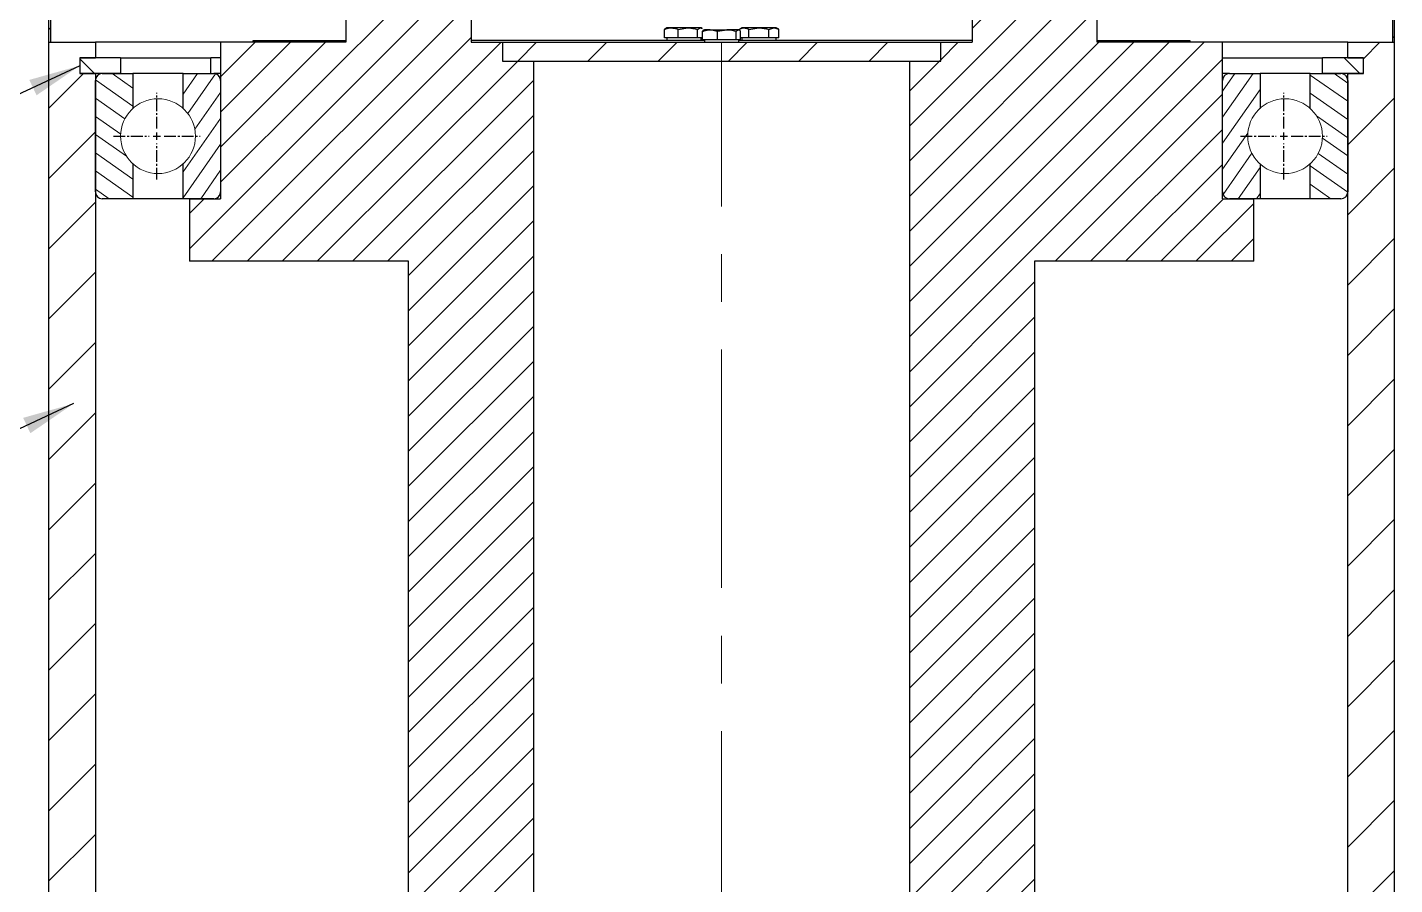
# Model space of a CAD drawing. Header units: millimetres. Extents: x -15 to 1174, y 15 to 856.
# Drawn here: x 643.1 to 730.4, y 656.8 to 711.6 of the extents above; entities that cross this region are included whole.
import ezdxf

# ---------------------------------------------------------------- set-up
doc = ezdxf.new("R2010")
doc.units = ezdxf.units.MM
doc.linetypes.add('CENTER2', pattern=[1.125, 0.75, -0.125, 0.125, -0.125])
doc.linetypes.add('CENTERX2', pattern=[20.32, 12.7, -2.54, 2.54, -2.54])
doc.layers.get('0').update_dxf_attribs({"lineweight": 25})
doc.layers.add('netmanh', color=7, linetype='Continuous', lineweight=15)
doc.dimstyles.new('SLDDIMSTYLE0', dxfattribs={"dimtxt": 0.18, "dimasz": 3.302, "dimexe": 0, "dimexo": 0.0625, "dimgap": 0, "dimtad": 0, "dimtih": 1, "dimtoh": 1, "dimdec": 0, "dimrnd": 1e-09, "dimzin": 0, "dimdsep": 46, "dimtxsty": 'Standard', "dimsah": 1, "dimcen": 0.09, "dimadec": 0, "dimazin": 0, "dimtfac": 3.302, "dimtdec": 0, "dimtofl": 0, "dimtmove": 0, "dimatfit": 3, "dimfxl": 1, "dimfrac": 2, "dimtolj": 1, "dimtzin": 0, "dimarcsym": 0})
pattern_1 = [(145, (0, 13.8921), (-0.5463316, -0.7802423), [])]

# ---------------------------------------------------------------- blocks, each defined once
blk = doc.blocks.new('SW_HATCH_0')
at = {"color": 0, "linetype": 'Continuous', "lineweight": 18}
for p, q in [((60, 185.724), (52, 177.724)), ((20, 183.89), (4, 167.89)), ((60, 183.479), (48, 171.479)), ((20, 181.645), (2, 163.645)), ((60, 181.233), (48, 169.233)), ((20, 179.4), (3.44, 162.839)), ((60, 178.988), (48, 166.988)), ((-7, 177.783), (-6.88, 177.663)), ((10.705, 176.839), (4, 170.135)), ((8.46, 176.839), (4, 172.38)), ((6.215, 176.839), (4, 174.625)), ((20, 177.154), (5.685, 162.839)), ((21.93, 176.839), (7.93, 162.839)), ((24.175, 176.839), (22.975, 175.639)), ((28.665, 176.839), (27.465, 175.639)), ((33.155, 176.839), (31.955, 175.639)), ((37.646, 176.839), (36.446, 175.639)), ((42.136, 176.839), (40.936, 175.639)), ((46.626, 176.839), (45.426, 175.639)), ((66.831, 176.839), (48, 158.008)), ((64.586, 176.839), (48, 160.253)), ((62.341, 176.839), (48, 162.498)), ((60.096, 176.839), (48, 164.743)), ((51.116, 176.839), (50, 175.724)), ((78.057, 176.839), (77, 175.783)), ((78.88, 177.215), (79, 177.095)), ((-5, 175.783), (-4.057, 174.839)), ((22.975, 175.639), (10.175, 162.839)), ((68, 175.763), (48, 155.763)), ((49.916, 175.639), (48, 173.724)), ((50, 175.724), (49.916, 175.639)), ((75.766, 175.839), (76.766, 174.839)), ((-4.766, 174.839), (-7, 172.605)), ((76.057, 174.839), (76, 174.783)), ((24, 174.419), (12.42, 162.839)), ((68, 173.518), (57.321, 162.839)), ((79, 173.293), (76, 170.293)), ((24, 172.174), (14.665, 162.839)), ((68, 171.273), (59.567, 162.839)), ((-4, 171.115), (-7, 168.115)), ((24, 169.929), (16, 161.929)), ((68, 169.028), (61.812, 162.839)), ((79, 168.803), (76, 165.803)), ((2.95, 166.839), (2, 165.89)), ((24, 167.684), (16, 159.684)), ((68.057, 166.839), (64.057, 162.839)), ((-4, 166.625), (-7, 163.625)), ((70, 166.538), (66.302, 162.839)), ((24, 165.439), (16, 157.439)), ((70, 164.293), (68.547, 162.839)), ((79, 164.312), (76, 161.312)), ((24, 163.194), (16, 155.194)), ((-4, 162.135), (-7, 159.135)), ((24, 160.949), (16, 152.949)), ((56, 161.518), (48, 153.518)), ((56, 159.273), (48, 151.273)), ((79, 159.822), (76, 156.822)), ((24, 158.704), (16, 150.704)), ((-4, 157.645), (-7, 154.645)), ((24, 156.459), (16, 148.459)), ((56, 157.028), (48, 149.028)), ((56, 154.783), (48, 146.783)), ((79, 155.332), (76, 152.332)), ((24, 154.214), (16, 146.214)), ((-4, 153.154), (-7, 150.154)), ((56, 152.538), (48, 144.538)), ((24, 151.969), (16, 143.969)), ((56, 150.293), (48, 142.293)), ((79, 150.842), (76, 147.842)), ((24, 149.724), (16, 141.724)), ((-4, 148.664), (-7, 145.664)), ((56, 148.048), (48, 140.048)), ((24, 147.479), (16, 139.479)), ((79, 146.352), (76, 143.352)), ((24, 145.233), (16, 137.233)), ((56, 145.803), (48, 137.803)), ((-4, 144.174), (-7, 141.174)), ((56, 143.557), (48, 135.557)), ((24, 142.988), (16, 134.988)), ((79, 141.862), (76, 138.862)), ((24, 140.743), (16, 132.743)), ((56, 141.312), (48, 133.312)), ((-4, 139.684), (-7, 136.684)), ((56, 139.067), (48, 131.067)), ((24, 138.498), (16, 130.498)), ((79, 137.372), (76, 134.372)), ((56, 136.822), (48, 128.822)), ((24, 136.253), (16, 128.253)), ((-4, 135.194), (-7, 132.194)), ((56, 134.577), (48, 126.577)), ((24, 134.008), (16, 126.008)), ((79, 132.882), (76, 129.882)), ((56, 132.332), (48, 124.332)), ((24, 131.763), (16, 123.763)), ((-4, 130.704), (-7, 127.704)), ((24, 129.518), (16, 121.518)), ((56, 130.087), (48, 122.087)), ((56, 127.842), (48, 119.842)), ((79, 128.391), (76, 125.391)), ((24, 127.273), (16, 119.273)), ((-4, 126.214), (-7, 123.214)), ((24, 125.028), (16, 117.028)), ((56, 125.597), (48, 117.597)), ((56, 123.352), (48, 115.352)), ((79, 123.901), (76, 120.901))]:
    blk.add_line(p, q, dxfattribs=at)
blk = doc.blocks.new('*U68')
at = {"color": 0, "linetype": 'CENTER2', "transparency": 16777216}
for p, q in [((0, 0.478), (0, 2.772)), ((-2.772, 0), (-0.478, 0)), ((0.478, 0), (2.772, 0)), ((0, -2.772), (0, -0.478))]:
    blk.add_line(p, q, dxfattribs=at)
at = {"color": 0, "linetype": 'Continuous', "transparency": 16777216}
for p, q in [((-0.239, 0), (0.239, 0)), ((0, -0.239), (0, 0.239))]:
    blk.add_line(p, q, dxfattribs=at)
blk = doc.blocks.new('*U69')
at = {"color": 0, "linetype": 'CENTER2', "transparency": 16777216}
for p, q in [((0, 0.478), (0, 2.772)), ((-2.772, 0), (-0.478, 0)), ((0.478, 0), (2.772, 0)), ((0, -2.772), (0, -0.478))]:
    blk.add_line(p, q, dxfattribs=at)
at = {"color": 0, "linetype": 'Continuous', "transparency": 16777216}
for p, q in [((-0.239, 0), (0.239, 0)), ((0, -0.239), (0, 0.239))]:
    blk.add_line(p, q, dxfattribs=at)

msp = doc.modelspace()

# ---------------------------------------------------------------- hatches: boundary and pattern name
at = {"layer": 'netmanh'}
h = msp.add_hatch(dxfattribs=at)
h.set_pattern_fill('ANSI31', color=256, scale=0.3, angle=100)
h.set_pattern_definition(pattern_1)
h.paths.add_polyline_path([(647.4044, 701.0967, 0.4142136), (647.8444, 700.6567), (649.8044, 700.6567), (649.8044, 702.8813, -0.2124421), (649.0144, 704.6567, -0.2124421), (649.8044, 706.4321), (649.8044, 708.6567), (647.8444, 708.6567, 0.4142136), (647.4044, 708.2167)])
h = msp.add_hatch(dxfattribs=at)
h.set_pattern_fill('ANSI31', color=256, scale=0.3, angle=10)
h.set_pattern_definition([(55, (0, 13.8921), (-0.7802423, 0.5463316), [])])
h.paths.add_polyline_path([(655.4044, 639.8167, 0.4142297), (654.9644, 640.2567), (653.4044, 640.2567), (653.0044, 640.2567), (653.0044, 638.0321, -0.2124421), (653.7944, 636.2567, -0.2124421), (653.0044, 634.4813), (653.0044, 632.2567), (654.9644, 632.2567, 0.4142136), (655.4044, 632.6967)])
h.paths.add_polyline_path([(721.8044, 640.2567), (719.8444, 640.2567, 0.4142136), (719.4044, 639.8167), (719.4044, 632.6967, 0.4142136), (719.8444, 632.2567), (721.8044, 632.2567), (721.8044, 634.4813, -0.2124421), (721.0144, 636.2567, -0.2124421), (721.8044, 638.0321)])
h.paths.add_polyline_path([(721.8044, 708.6567), (719.8444, 708.6567, 0.4142136), (719.4044, 708.2167), (719.4044, 701.0967, 0.4142136), (719.8444, 700.6567), (721.4044, 700.6567), (721.8044, 700.6567), (721.8044, 702.8813, -0.2124421), (721.0144, 704.6567, -0.2124421), (721.8044, 706.4321)])
h.paths.add_polyline_path([(655.4044, 708.2167, 0.4142136), (654.9644, 708.6567), (653.0044, 708.6567), (653.0044, 706.4321, -0.2124421), (653.7944, 704.6567, -0.2124421), (653.0044, 702.8813), (653.0044, 700.6567), (654.9644, 700.6567, 0.4142136), (655.4044, 701.0967)])
h = msp.add_hatch(dxfattribs=at)
h.set_pattern_fill('ANSI31', color=256, scale=0.3, angle=100)
h.set_pattern_definition(pattern_1)
h.paths.add_polyline_path([(727.4044, 708.2167, 0.4142136), (726.9644, 708.6567), (725.8044, 708.6567), (725.0044, 708.6567), (725.0044, 706.4321, -0.2124421), (725.7944, 704.6567, -0.2124421), (725.0044, 702.8813), (725.0044, 700.6567), (726.9644, 700.6567, 0.4142136), (727.4044, 701.0967)])

# ---------------------------------------------------------------- linework, layer by layer
at = {"color": 7, "linetype": 'Continuous', "lineweight": 25}
for p, q in [((730.2844, 710.6567), (730.2844, 790.4558)), ((730.4044, 710.6567), (730.4044, 790.1758)), ((703.4044, 750.4567), (703.4044, 710.6567)), ((711.4044, 710.6567), (711.4044, 750.4567)), ((663.4044, 742.3767), (663.4044, 710.6567)), ((671.4044, 741.1765), (671.4044, 710.6567)), ((644.4044, 737.4567), (644.4044, 710.6567)), ((644.5244, 737.9767), (644.5244, 710.6567)), ((683.8508, 711.5269), (683.7638, 711.4784)), ((683.7638, 710.9367), (683.7638, 711.4784)), ((683.9029, 711.5767), (683.8422, 711.5417)), ((684.1946, 711.5767), (683.9029, 711.5767)), ((685.2448, 711.5767), (684.1946, 711.5767)), ((684.6253, 711.4784), (685.2448, 711.5767)), ((684.6253, 710.9367), (684.6253, 711.4784)), ((686.0531, 711.5767), (685.2448, 711.5767)), ((685.8644, 711.4784), (686.0531, 711.5767)), ((685.8644, 710.9367), (685.8644, 711.4784)), ((686.1029, 711.5767), (686.0531, 711.5767)), ((686.1635, 711.5417), (686.1029, 711.5767)), ((686.1957, 710.8167), (686.1957, 711.3584)), ((686.6668, 711.4567), (686.3058, 711.4567)), ((686.6668, 711.4567), (687.7423, 711.4567)), ((687.1379, 711.3584), (687.7423, 711.4567)), ((687.1379, 710.8167), (687.1379, 711.3584)), ((688.48, 711.4567), (687.7423, 711.4567)), ((688.3467, 711.3584), (688.48, 711.4567)), ((688.3467, 710.8167), (688.3467, 711.3584)), ((688.7027, 711.5767), (688.5432, 711.4846)), ((688.6132, 710.8167), (688.6132, 711.3584)), ((688.8421, 711.5767), (688.7027, 711.5767)), ((689.7864, 711.5767), (688.8421, 711.5767)), ((689.1514, 711.4784), (689.7864, 711.5767)), ((689.1514, 710.9367), (689.1514, 711.4784)), ((690.7471, 711.5767), (689.7864, 711.5767)), ((690.4214, 711.4784), (690.7471, 711.5767)), ((690.4214, 710.9367), (690.4214, 711.4784)), ((690.9027, 711.5767), (690.7471, 711.5767)), ((691.0623, 711.4846), (690.9027, 711.5767)), ((691.0728, 710.9367), (691.0728, 711.4784)), ((644.4044, 710.6567), (644.5244, 710.6567)), ((644.4044, 710.6567), (644.4044, 555.8567)), ((644.4044, 710.6567), (647.4044, 710.6567)), ((647.4044, 710.6567), (647.4044, 709.6567)), ((655.4044, 710.6567), (647.4044, 710.6567)), ((655.4044, 710.6567), (655.4044, 700.6567)), ((663.4044, 710.6567), (655.4044, 710.6567)), ((657.4874, 710.6567), (657.4874, 710.7767)), ((657.4874, 710.7767), (663.4044, 710.7767)), ((686.3044, 710.7767), (671.4044, 710.7767)), ((671.4044, 710.6567), (673.4044, 710.6567)), ((673.4044, 710.6567), (673.4044, 709.4567)), ((673.4044, 710.6567), (701.4044, 710.6567)), ((684.1946, 710.9367), (683.7638, 710.9367)), ((683.9029, 710.9367), (683.9029, 710.7767)), ((684.6253, 710.9367), (684.1946, 710.9367)), ((685.2448, 710.9367), (684.6253, 710.9367)), ((685.8644, 710.9367), (685.2448, 710.9367)), ((686.0531, 710.9367), (685.8644, 710.9367)), ((686.1957, 710.9367), (686.0531, 710.9367)), ((686.1029, 710.7767), (686.1029, 710.9367)), ((686.6668, 710.8167), (686.1957, 710.8167)), ((686.3044, 710.8167), (686.3044, 710.6567)), ((687.1379, 710.8167), (686.6668, 710.8167)), ((687.7423, 710.8167), (687.1379, 710.8167)), ((688.3467, 710.8167), (687.7423, 710.8167)), ((688.48, 710.8167), (688.3467, 710.8167)), ((688.6132, 710.8167), (688.48, 710.8167)), ((688.5044, 710.6567), (688.5044, 710.8167)), ((703.4044, 710.7767), (688.5044, 710.7767)), ((688.8421, 710.9367), (688.6132, 710.9367)), ((688.7027, 710.9367), (688.7027, 710.7767)), ((689.1514, 710.9367), (688.8421, 710.9367)), ((689.7864, 710.9367), (689.1514, 710.9367)), ((690.4214, 710.9367), (689.7864, 710.9367)), ((690.7471, 710.9367), (690.4214, 710.9367)), ((691.0728, 710.9367), (690.7471, 710.9367)), ((690.9027, 710.7767), (690.9027, 710.9367)), ((701.4044, 709.4567), (701.4044, 710.6567)), ((701.4044, 710.6567), (703.4044, 710.6567)), ((711.4044, 710.7767), (717.3215, 710.7767)), ((719.4044, 710.6567), (711.4044, 710.6567)), ((717.3215, 710.7767), (717.3215, 710.6567)), ((719.4044, 700.6567), (719.4044, 710.6567)), ((727.4044, 710.6567), (719.4044, 710.6567)), ((727.4044, 709.6567), (727.4044, 710.6567)), ((727.4044, 710.6567), (730.4044, 710.6567)), ((730.2844, 710.6567), (730.4044, 710.6567)), ((730.4044, 555.8567), (730.4044, 710.6567)), ((646.4044, 709.6567), (646.4044, 708.6567)), ((649.0044, 709.6567), (646.4044, 709.6567)), ((646.4044, 709.6567), (647.4044, 709.6567)), ((649.0044, 709.6567), (649.0044, 708.6567)), ((649.0044, 709.6567), (654.7674, 709.6567)), ((654.7674, 708.6567), (654.7674, 709.6567)), ((655.4044, 709.6567), (654.7674, 709.6567)), ((673.4044, 709.4567), (701.4044, 709.4567)), ((673.4044, 709.4567), (675.4044, 709.4567)), ((675.4044, 638.6567), (675.4044, 709.4567)), ((699.4044, 709.4567), (699.4044, 638.6567)), ((699.4044, 709.4567), (701.4044, 709.4567)), ((719.4044, 709.6567), (725.8044, 709.6567)), ((725.8044, 708.6567), (725.8044, 709.6567)), ((728.4044, 709.6567), (725.8044, 709.6567)), ((727.4044, 709.6567), (728.4044, 709.6567)), ((728.4044, 708.6567), (728.4044, 709.6567)), ((649.0044, 708.6567), (646.4044, 708.6567)), ((646.4044, 708.6567), (647.4044, 708.6567)), ((647.4044, 708.6567), (647.4044, 632.2567)), ((647.8444, 708.6567), (649.8044, 708.6567)), ((649.8044, 708.6567), (649.8044, 706.4321)), ((653.0044, 708.6567), (649.8044, 708.6567)), ((653.0044, 706.4321), (653.0044, 708.6567)), ((653.0044, 708.6567), (654.9644, 708.6567)), ((655.4044, 708.6567), (654.9644, 708.6567)), ((719.8444, 708.6567), (719.4044, 708.6567)), ((719.8444, 708.6567), (721.8044, 708.6567)), ((725.0044, 708.6567), (721.8044, 708.6567)), ((721.8044, 708.6567), (721.8044, 706.4321)), ((725.0044, 706.4321), (725.0044, 708.6567)), ((725.0044, 708.6567), (726.9644, 708.6567)), ((728.4044, 708.6567), (725.8044, 708.6567)), ((727.4044, 632.2567), (727.4044, 708.6567)), ((727.4044, 708.6567), (728.4044, 708.6567)), ((647.4044, 701.0967), (647.4044, 708.2167)), ((655.4044, 708.2167), (655.4044, 701.0967)), ((719.4044, 701.0967), (719.4044, 708.2167)), ((727.4044, 708.2167), (727.4044, 701.0967)), ((649.8044, 702.8813), (649.8044, 700.6567)), ((653.0044, 700.6567), (653.0044, 702.8813)), ((721.8044, 702.8813), (721.8044, 700.6567)), ((725.0044, 700.6567), (725.0044, 702.8813)), ((649.8044, 700.6567), (647.8444, 700.6567)), ((653.0044, 700.6567), (649.8044, 700.6567)), ((654.9644, 700.6567), (653.0044, 700.6567)), ((653.4044, 700.6567), (653.4044, 696.6567)), ((653.4044, 700.6567), (655.4044, 700.6567)), ((719.4044, 700.6567), (721.4044, 700.6567)), ((721.8044, 700.6567), (719.8444, 700.6567)), ((721.4044, 696.6567), (721.4044, 700.6567)), ((725.0044, 700.6567), (721.8044, 700.6567)), ((726.9644, 700.6567), (725.0044, 700.6567)), ((667.4044, 696.6567), (653.4044, 696.6567)), ((667.4044, 644.2567), (667.4044, 696.6567)), ((721.4044, 696.6567), (707.4044, 696.6567)), ((707.4044, 696.6567), (707.4044, 644.2567))]:
    msp.add_line(p, q, dxfattribs=at)
at = {"color": 7, "linetype": 'CENTERX2', "lineweight": 18, "ltscale": 1.2}
msp.add_line((687.4044, 553.8567), (687.4044, 710.6567), dxfattribs=at)
at = {"color": 7, "linetype": 'Continuous', "lineweight": 25}
for centre, start, end in [((647.8444, 708.2167), 90, 180), ((654.9644, 708.2167), 0, 90), ((719.8444, 708.2167), 90, 180), ((726.9644, 708.2167), 0, 90), ((647.8444, 701.0967), 180, 270), ((654.9644, 701.0967), 270, 0), ((719.8444, 701.0967), 180, 270), ((726.9644, 701.0967), 270, 0)]:
    msp.add_arc(centre, 0.44, start, end, dxfattribs=at)
for points, knots in [([(683.7638, 711.4784), (683.8736, 711.5188), (684.0157, 711.5711), (684.1614, 711.5757), (684.1946, 711.5767)], [0, 0, 0, 0, 0.7726909, 1, 1, 1, 1]), ([(684.1946, 711.5767), (684.3105, 711.5641), (684.4563, 711.5483), (684.5965, 711.4903), (684.6253, 711.4784)], [0, 0, 0, 0, 0.79478325, 1, 1, 1, 1]), ([(685.2448, 711.5767), (685.2595, 711.5766), (685.4687, 711.5752), (685.6737, 711.5251), (685.8644, 711.4784)], [0, 0, 0, 0, 0.07015027, 1, 1, 1, 1]), ([(686.0531, 711.5767), (686.0576, 711.5767), (686.092, 711.5764), (686.1257, 711.5499), (686.155, 711.5269)], [0, 0, 0, 0, 0.1301727, 1, 1, 1, 1]), ([(686.1957, 711.3584), (686.2271, 711.3703), (686.3805, 711.4283), (686.54, 711.4441), (686.6668, 711.4567)], [0, 0, 0, 0, 0.2052167, 1, 1, 1, 1]), ([(686.3289, 711.4567), (686.3258, 711.4566), (686.2808, 711.4552), (686.2367, 711.4051), (686.1957, 711.3584)], [0, 0, 0, 0, 0.07015027, 1, 1, 1, 1]), ([(686.6668, 711.4567), (686.703, 711.4557), (686.8624, 711.4511), (687.0178, 711.3988), (687.1379, 711.3584)], [0, 0, 0, 0, 0.2273091, 1, 1, 1, 1]), ([(687.7423, 711.4567), (687.7566, 711.4566), (687.9607, 711.4552), (688.1607, 711.4051), (688.3467, 711.3584)], [0, 0, 0, 0, 0.07015027, 1, 1, 1, 1]), ([(688.48, 711.4567), (688.4831, 711.4566), (688.5281, 711.4552), (688.5722, 711.4051), (688.6132, 711.3584)], [0, 0, 0, 0, 0.0701503, 1, 1, 1, 1]), ([(688.5327, 711.4784), (688.6115, 711.5188), (688.7136, 711.5711), (688.8183, 711.5757), (688.8421, 711.5767)], [0, 0, 0, 0, 0.7726909, 1, 1, 1, 1]), ([(688.8421, 711.5767), (688.9253, 711.5641), (689.03, 711.5483), (689.1307, 711.4903), (689.1514, 711.4784)], [0, 0, 0, 0, 0.79478325, 1, 1, 1, 1]), ([(689.7864, 711.5767), (689.8015, 711.5766), (690.0159, 711.5752), (690.226, 711.5251), (690.4214, 711.4784)], [0, 0, 0, 0, 0.0701503, 1, 1, 1, 1]), ([(690.7471, 711.5767), (690.7548, 711.5766), (690.8648, 711.5752), (690.9726, 711.5251), (691.0728, 711.4784)], [0, 0, 0, 0, 0.0701503, 1, 1, 1, 1])]:
    msp.add_open_spline(points, degree=3, knots=knots, dxfattribs=at)
at = {"layer": 'netmanh'}
for centre in [(651.4044, 704.6567), (723.4044, 704.6567)]:
    msp.add_circle(centre, 2.39, dxfattribs=at)

# ---------------------------------------------------------------- block references
at = {"color": 7, "linetype": 'Continuous', "lineweight": 18}
msp.add_blockref('SW_HATCH_0', (651.4044, 533.8172), dxfattribs=at)
at = {"linetype": 'CENTER2'}
for name, p in [('*U68', (651.3225, 704.6567)), ('*U69', (723.3225, 704.6567))]:
    msp.add_blockref(name, p, dxfattribs=at)

# ---------------------------------------------------------------- leaders
at = {"color": 7, "lineweight": 25}
for points in [[(646.4044, 709.1567), (604.1237, 689.3986)], [(646.0099, 687.5587), (603.7292, 667.8006)]]:
    msp.add_leader(points, dimstyle='SLDDIMSTYLE0', dxfattribs=at)

doc.saveas('drawing.dxf')
